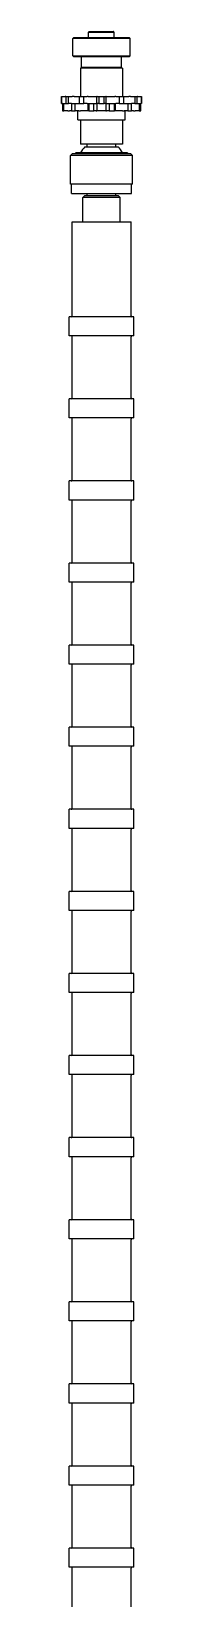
# Model space of a CAD drawing. Header units: millimetres. Extents: x 199 to 929, y 102 to 3359.
# Drawn here: x 436 to 520, y 1717 to 3359 of the extents above; entities that cross this region are included whole.
import ezdxf

# ---------------------------------------------------------------- set-up
doc = ezdxf.new("R2010")
doc.units = ezdxf.units.MM
doc.layers.add('Visible Edges', color=255, linetype='Continuous', lineweight=50)

msp = doc.modelspace()

# ---------------------------------------------------------------- linework, layer by layer
at = {"layer": 'Visible Edges', "linetype": 'Continuous', "lineweight": 25}
for p, q in [((448.9, 3352.7), (447.9, 3351.7)), ((507.9, 3351.7), (447.9, 3351.7)), ((447.9, 3333.7), (447.9, 3351.7)), ((448.9, 3352.7), (506.9, 3352.7)), ((464.9, 3359.2), (463.9, 3358.2)), ((491.3, 3358.2), (463.9, 3358.2)), ((463.9, 3358.2), (463.9, 3352.7)), ((464.9, 3359.2), (490.2, 3359.2)), ((491.3, 3352.7), (491.3, 3358.2)), ((506.9, 3352.7), (507.9, 3351.7)), ((507.9, 3333.7), (507.9, 3351.7)), ((447.9, 3333.7), (507.9, 3333.7)), ((448.9, 3332.7), (447.9, 3333.7)), ((506.9, 3332.7), (507.9, 3333.7)), ((506.9, 3332.7), (448.9, 3332.7)), ((499.9, 3320.7), (455.9, 3320.7)), ((455.9, 3320.7), (455.9, 3291)), ((456.9, 3321.7), (456.9, 3332.7)), ((456.9, 3321.7), (498.9, 3321.7)), ((457.9, 3320.7), (456.9, 3321.7)), ((497.9, 3320.7), (498.9, 3321.7)), ((498.9, 3321.7), (498.9, 3332.7)), ((499.9, 3320.7), (499.9, 3291)), ((435.9, 3283.5), (435.9, 3291)), ((435.9, 3291), (436, 3291)), ((436, 3283.5), (436, 3291)), ((436, 3291), (439.8, 3291)), ((440.2, 3291), (439.8, 3291)), ((440.2, 3291), (440.2, 3283.5)), ((440.2, 3291), (443, 3291)), ((443, 3291), (447.2, 3291)), ((443, 3283.5), (443, 3291)), ((449.1, 3291), (447.2, 3291)), ((449.1, 3291), (453.3, 3291)), ((453.3, 3291), (454.5, 3291)), ((454.5, 3291), (459.3, 3291)), ((454.5, 3291), (454.5, 3283.5)), ((459.3, 3291), (462.8, 3291)), ((459.3, 3283.5), (459.3, 3291)), ((464, 3291), (462.8, 3291)), ((464, 3291), (465.5, 3291)), ((465.5, 3291), (467.4, 3291)), ((467.4, 3291), (473, 3291)), ((473.3, 3291), (473, 3291)), ((473, 3283.5), (473, 3291)), ((473.3, 3291), (475.1, 3291)), ((475.1, 3291), (480.6, 3291)), ((475.1, 3291), (475.1, 3283.5)), ((480.6, 3291), (482.4, 3291)), ((480.6, 3283.5), (480.6, 3291)), ((482.7, 3291), (482.4, 3291)), ((482.7, 3291), (488.4, 3291)), ((482.7, 3283.5), (482.7, 3291)), ((488.4, 3291), (490.2, 3291)), ((490.2, 3291), (491.8, 3291)), ((493, 3291), (491.8, 3291)), ((493, 3291), (496.4, 3291)), ((496.4, 3291), (501.2, 3291)), ((496.4, 3291), (496.4, 3283.5)), ((501.2, 3291), (502.4, 3291)), ((501.2, 3283.5), (501.2, 3291)), ((502.4, 3291), (506.7, 3291)), ((508.5, 3291), (506.7, 3291)), ((508.5, 3291), (512.8, 3291)), ((512.8, 3291), (515.5, 3291)), ((512.8, 3291), (512.8, 3283.5)), ((515.9, 3291), (515.5, 3291)), ((515.5, 3283.5), (515.5, 3291)), ((515.9, 3291), (519.8, 3291)), ((519.8, 3291), (519.9, 3291)), ((519.8, 3291), (519.8, 3283.5)), ((519.9, 3283.5), (519.9, 3291)), ((435.9, 3283.5), (436, 3283.5)), ((436.7, 3283.5), (436, 3283.5)), ((436.7, 3283.5), (436.7, 3276)), ((436.7, 3283.5), (438.1, 3283.5)), ((436.7, 3276), (438.1, 3276)), ((438.1, 3276), (438.1, 3283.5)), ((438.1, 3283.5), (440.2, 3283.5)), ((442.3, 3276), (438.1, 3276)), ((440.2, 3283.5), (443, 3283.5)), ((442.3, 3276), (444.3, 3276)), ((446.3, 3283.5), (443, 3283.5)), ((446.3, 3276), (444.3, 3276)), ((446.3, 3283.5), (446.3, 3276)), ((446.3, 3283.5), (450.2, 3283.5)), ((446.3, 3276), (450.2, 3276)), ((450.2, 3276), (450.2, 3283.5)), ((450.2, 3283.5), (454.2, 3283.5)), ((454.2, 3276), (450.2, 3276)), ((452.9, 3266.5), (452.9, 3276)), ((454.5, 3283.5), (454.2, 3283.5)), ((454.2, 3276), (455.8, 3276)), ((454.5, 3283.5), (459.3, 3283.5)), ((458.8, 3276), (455.8, 3276)), ((460.8, 3276), (458.8, 3276)), ((462.8, 3283.5), (459.3, 3283.5)), ((463.6, 3276), (460.8, 3276)), ((462.8, 3283.5), (463.6, 3283.5)), ((463.6, 3283.5), (463.6, 3276)), ((463.6, 3283.5), (464.4, 3283.5)), ((463.6, 3283.5), (463.6, 3283.5)), ((463.6, 3276), (463.6, 3276)), ((464.4, 3276), (463.6, 3276)), ((464.4, 3283.5), (464.4, 3276)), ((464.4, 3283.5), (469.7, 3283.5)), ((464.4, 3276), (469.7, 3276)), ((469.7, 3276), (469.7, 3283.5)), ((469.7, 3283.5), (472.4, 3283.5)), ((472.4, 3276), (469.7, 3276)), ((473, 3283.5), (472.4, 3283.5)), ((472.4, 3276), (473.1, 3276)), ((473, 3283.5), (473.3, 3283.5)), ((473.1, 3283.5), (473.1, 3276)), ((474.6, 3276), (473.1, 3276)), ((475.1, 3283.5), (473.3, 3283.5)), ((481.1, 3276), (474.6, 3276)), ((475.1, 3283.5), (480.6, 3283.5)), ((482.4, 3283.5), (480.6, 3283.5)), ((482.6, 3276), (481.1, 3276)), ((482.4, 3283.5), (482.7, 3283.5)), ((482.6, 3283.5), (482.6, 3276)), ((482.6, 3276), (483.3, 3276)), ((483.3, 3283.5), (482.7, 3283.5)), ((483.3, 3283.5), (486.1, 3283.5)), ((486.1, 3276), (483.3, 3276)), ((486.1, 3283.5), (486.1, 3276)), ((486.1, 3283.5), (491.4, 3283.5)), ((486.1, 3276), (491.4, 3276)), ((491.4, 3276), (491.4, 3283.5)), ((491.4, 3283.5), (492.1, 3283.5)), ((492.1, 3276), (491.4, 3276)), ((492.2, 3283.5), (492.1, 3283.5)), ((492.1, 3276), (492.2, 3276)), ((492.2, 3283.5), (492.2, 3276)), ((492.2, 3283.5), (493, 3283.5)), ((494.9, 3276), (492.2, 3276)), ((496.4, 3283.5), (493, 3283.5)), ((497, 3276), (494.9, 3276)), ((496.4, 3283.5), (501.2, 3283.5)), ((500, 3276), (497, 3276)), ((500, 3276), (501.6, 3276)), ((501.6, 3283.5), (501.2, 3283.5)), ((501.6, 3283.5), (505.6, 3283.5)), ((505.6, 3276), (501.6, 3276)), ((502.9, 3266.5), (502.9, 3276)), ((505.6, 3283.5), (505.6, 3276)), ((505.6, 3283.5), (509.4, 3283.5)), ((505.6, 3276), (509.4, 3276)), ((509.4, 3276), (509.4, 3283.5)), ((512.8, 3283.5), (509.4, 3283.5)), ((511.4, 3276), (509.4, 3276)), ((511.4, 3276), (513.4, 3276)), ((512.8, 3283.5), (515.5, 3283.5)), ((517.6, 3276), (513.4, 3276)), ((515.5, 3283.5), (517.6, 3283.5)), ((517.6, 3283.5), (517.6, 3276)), ((517.6, 3283.5), (519.1, 3283.5)), ((517.6, 3276), (519.1, 3276)), ((519.1, 3276), (519.1, 3283.5)), ((519.8, 3283.5), (519.1, 3283.5)), ((519.8, 3283.5), (519.9, 3283.5)), ((452.9, 3266.5), (502.9, 3266.5)), ((455.9, 3266.5), (455.9, 3241.2)), ((499.9, 3266.5), (499.9, 3241.2)), ((499.9, 3241.2), (455.9, 3241.2)), ((460.5, 3238.2), (495.3, 3238.2)), ((462.9, 3238.2), (462.9, 3241.2)), ((492.9, 3238.2), (492.9, 3241.2)), ((447.4, 3231.2), (445.4, 3229.2)), ((474, 3229.2), (445.4, 3229.2)), ((445.4, 3199.2), (445.4, 3229.2)), ((447.4, 3231.2), (474.2, 3231.2)), ((451.4, 3232.2), (450.4, 3231.7)), ((505.4, 3231.7), (450.4, 3231.7)), ((450.4, 3231.7), (450.4, 3231.2)), ((451.4, 3232.2), (504.4, 3232.2)), ((510.4, 3229.2), (474, 3229.2)), ((474.2, 3231.2), (508.4, 3231.2)), ((504.4, 3232.2), (505.4, 3231.7)), ((505.4, 3231.7), (505.4, 3231.2)), ((508.4, 3231.2), (510.4, 3229.2)), ((510.4, 3199.2), (510.4, 3229.2)), ((446.4, 3199.2), (445.4, 3199.2)), ((446.4, 3189.2), (446.4, 3199.2)), ((509.4, 3199.2), (446.4, 3199.2)), ((446.4, 3189.2), (509.4, 3189.2)), ((460.4, 3187.2), (458.4, 3185.2)), ((460.4, 3187.2), (477.9, 3187.2)), ((462.9, 3187.2), (462.9, 3189.2)), ((477.9, 3187.2), (495.4, 3187.2)), ((492.9, 3187.2), (492.9, 3189.2)), ((495.4, 3187.2), (497.4, 3185.2)), ((510.4, 3199.2), (509.4, 3199.2)), ((509.4, 3189.2), (509.4, 3199.2)), ((477.9, 3185.2), (458.4, 3185.2)), ((458.4, 3159.7), (458.4, 3185.2)), ((497.4, 3185.2), (477.9, 3185.2)), ((497.4, 3159.7), (497.4, 3185.2)), ((446.9, 3159.7), (508.9, 3159.7)), ((446.9, 3061.2), (446.9, 3159.7)), ((508.9, 3061.2), (508.9, 3159.7)), ((511.9, 3060.2), (443.9, 3060.2)), ((443.9, 3040.2), (443.9, 3060.2)), ((511.9, 3040.2), (511.9, 3060.2)), ((511.9, 3040.2), (443.9, 3040.2)), ((446.9, 2975.2), (446.9, 3039.2)), ((508.9, 2975.2), (508.9, 3039.2)), ((511.9, 2974.2), (443.9, 2974.2)), ((443.9, 2954.2), (443.9, 2974.2)), ((511.9, 2954.2), (511.9, 2974.2)), ((511.9, 2954.2), (443.9, 2954.2)), ((446.9, 2889.2), (446.9, 2953.2)), ((508.9, 2889.2), (508.9, 2953.2)), ((511.9, 2888.2), (443.9, 2888.2)), ((443.9, 2868.2), (443.9, 2888.2)), ((511.9, 2868.2), (511.9, 2888.2)), ((511.9, 2868.2), (443.9, 2868.2)), ((446.9, 2803.2), (446.9, 2867.2)), ((508.9, 2803.2), (508.9, 2867.2)), ((511.9, 2802.2), (443.9, 2802.2)), ((443.9, 2782.2), (443.9, 2802.2)), ((511.9, 2782.2), (511.9, 2802.2)), ((511.9, 2782.2), (443.9, 2782.2)), ((446.9, 2717.2), (446.9, 2781.2)), ((508.9, 2717.2), (508.9, 2781.2)), ((511.9, 2716.2), (443.9, 2716.2)), ((443.9, 2696.2), (443.9, 2716.2)), ((511.9, 2696.2), (511.9, 2716.2)), ((511.9, 2696.2), (443.9, 2696.2)), ((446.9, 2631.2), (446.9, 2695.2)), ((508.9, 2631.2), (508.9, 2695.2)), ((511.9, 2630.2), (443.9, 2630.2)), ((443.9, 2610.2), (443.9, 2630.2)), ((511.9, 2610.2), (511.9, 2630.2)), ((511.9, 2610.2), (443.9, 2610.2)), ((446.9, 2545.2), (446.9, 2609.2)), ((508.9, 2545.2), (508.9, 2609.2)), ((511.9, 2544.2), (443.9, 2544.2)), ((443.9, 2524.2), (443.9, 2544.2)), ((511.9, 2524.2), (511.9, 2544.2)), ((511.9, 2524.2), (443.9, 2524.2)), ((446.9, 2459.2), (446.9, 2523.2)), ((508.9, 2459.2), (508.9, 2523.2)), ((511.9, 2458.2), (443.9, 2458.2)), ((443.9, 2438.2), (443.9, 2458.2)), ((511.9, 2438.2), (511.9, 2458.2)), ((511.9, 2438.2), (443.9, 2438.2)), ((446.9, 2373.2), (446.9, 2437.2)), ((508.9, 2373.2), (508.9, 2437.2)), ((511.9, 2372.2), (443.9, 2372.2)), ((443.9, 2352.2), (443.9, 2372.2)), ((511.9, 2352.2), (511.9, 2372.2)), ((511.9, 2352.2), (443.9, 2352.2)), ((446.9, 2287.2), (446.9, 2351.2)), ((508.9, 2287.2), (508.9, 2351.2)), ((511.9, 2286.2), (443.9, 2286.2)), ((443.9, 2266.2), (443.9, 2286.2)), ((511.9, 2266.2), (511.9, 2286.2)), ((511.9, 2266.2), (443.9, 2266.2)), ((446.9, 2201.2), (446.9, 2265.2)), ((508.9, 2201.2), (508.9, 2265.2)), ((511.9, 2200.2), (443.9, 2200.2)), ((443.9, 2180.2), (443.9, 2200.2)), ((511.9, 2180.2), (511.9, 2200.2)), ((511.9, 2180.2), (443.9, 2180.2)), ((446.9, 2115.2), (446.9, 2179.2)), ((508.9, 2115.2), (508.9, 2179.2)), ((511.9, 2114.2), (443.9, 2114.2)), ((443.9, 2094.2), (443.9, 2114.2)), ((511.9, 2094.2), (511.9, 2114.2)), ((511.9, 2094.2), (443.9, 2094.2)), ((446.9, 2029.2), (446.9, 2093.2)), ((508.9, 2029.2), (508.9, 2093.2)), ((511.9, 2028.2), (443.9, 2028.2)), ((443.9, 2008.2), (443.9, 2028.2)), ((511.9, 2008.2), (511.9, 2028.2)), ((511.9, 2008.2), (443.9, 2008.2)), ((446.9, 1943.2), (446.9, 2007.2)), ((508.9, 1943.2), (508.9, 2007.2)), ((511.9, 1942.2), (443.9, 1942.2)), ((443.9, 1922.2), (443.9, 1942.2)), ((511.9, 1922.2), (511.9, 1942.2)), ((511.9, 1922.2), (443.9, 1922.2)), ((446.9, 1857.2), (446.9, 1921.2)), ((508.9, 1857.2), (508.9, 1921.2)), ((511.9, 1856.2), (443.9, 1856.2)), ((443.9, 1836.2), (443.9, 1856.2)), ((511.9, 1836.2), (511.9, 1856.2)), ((511.9, 1836.2), (443.9, 1836.2)), ((446.9, 1771.2), (446.9, 1835.2)), ((508.9, 1771.2), (508.9, 1835.2)), ((511.9, 1770.2), (443.9, 1770.2)), ((443.9, 1750.2), (443.9, 1770.2)), ((511.9, 1750.2), (511.9, 1770.2)), ((511.9, 1750.2), (443.9, 1750.2)), ((446.9, 1685.2), (446.9, 1749.2)), ((508.9, 1685.2), (508.9, 1749.2))]:
    msp.add_line(p, q, dxfattribs=at).dxf.unprotected_set("ltscale", 0)
msp.add_lwpolyline([(491.3, 3358.2), (491.2, 3358.3), (491.2, 3358.3), (491.2, 3358.4), (491.1, 3358.4), (491.1, 3358.5), (491, 3358.5), (491, 3358.5), (490.9, 3358.6), (490.9, 3358.6), (490.8, 3358.7), (490.8, 3358.7), (490.8, 3358.8), (490.7, 3358.8), (490.7, 3358.8), (490.6, 3358.9), (490.6, 3358.9), (490.5, 3359), (490.5, 3359), (490.5, 3359), (490.4, 3359.1), (490.4, 3359.1), (490.3, 3359.2), (490.3, 3359.2), (490.2, 3359.2)], dxfattribs=at).dxf.unprotected_set("ltscale", 0)
for centre, radius, start, end in [((477.9, 3219.7), 25.4, 133.2296, 150.5076), ((477.9, 3219.7), 25.4, 29.4924, 46.7704), ((445.9, 3061.2), 1, 270, 0), ((509.9, 3061.2), 1, 180, 270), ((445.9, 3039.2), 1, 0, 90), ((509.9, 3039.2), 1, 90, 180), ((445.9, 2975.2), 1, 270, 0), ((509.9, 2975.2), 1, 180, 270), ((445.9, 2953.2), 1, 0, 90), ((509.9, 2953.2), 1, 90, 180), ((445.9, 2889.2), 1, 270, 0), ((509.9, 2889.2), 1, 180, 270), ((445.9, 2867.2), 1, 0, 90), ((509.9, 2867.2), 1, 90, 180), ((445.9, 2803.2), 1, 270, 0), ((509.9, 2803.2), 1, 180, 270), ((445.9, 2781.2), 1, 0, 90), ((509.9, 2781.2), 1, 90, 180), ((445.9, 2717.2), 1, 270, 0), ((509.9, 2717.2), 1, 180, 270), ((445.9, 2695.2), 1, 0, 90), ((509.9, 2695.2), 1, 90, 180), ((445.9, 2631.2), 1, 270, 0), ((509.9, 2631.2), 1, 180, 270), ((445.9, 2609.2), 1, 0, 90), ((509.9, 2609.2), 1, 90, 180), ((445.9, 2545.2), 1, 270, 0), ((509.9, 2545.2), 1, 180, 270), ((445.9, 2523.2), 1, 0, 90), ((509.9, 2523.2), 1, 90, 180), ((445.9, 2459.2), 1, 270, 0), ((509.9, 2459.2), 1, 180, 270), ((445.9, 2437.2), 1, 0, 90), ((509.9, 2437.2), 1, 90, 180), ((445.9, 2373.2), 1, 270, 0), ((509.9, 2373.2), 1, 180, 270), ((445.9, 2351.2), 1, 0, 90), ((509.9, 2351.2), 1, 90, 180), ((445.9, 2287.2), 1, 270, 0), ((509.9, 2287.2), 1, 180, 270), ((445.9, 2265.2), 1, 0, 90), ((509.9, 2265.2), 1, 90, 180), ((445.9, 2201.2), 1, 270, 0), ((509.9, 2201.2), 1, 180, 270), ((445.9, 2179.2), 1, 0, 90), ((509.9, 2179.2), 1, 90, 180), ((445.9, 2115.2), 1, 270, 0), ((509.9, 2115.2), 1, 180, 270), ((445.9, 2093.2), 1, 0, 90), ((509.9, 2093.2), 1, 90, 180), ((445.9, 2029.2), 1, 270, 0), ((509.9, 2029.2), 1, 180, 270), ((445.9, 2007.2), 1, 0, 90), ((509.9, 2007.2), 1, 90, 180), ((445.9, 1943.2), 1, 270, 0), ((509.9, 1943.2), 1, 180, 270), ((445.9, 1921.2), 1, 0, 90), ((509.9, 1921.2), 1, 90, 180), ((445.9, 1857.2), 1, 270, 0), ((509.9, 1857.2), 1, 180, 270), ((445.9, 1835.2), 1, 0, 90), ((509.9, 1835.2), 1, 90, 180), ((445.9, 1771.2), 1, 270, 0), ((509.9, 1771.2), 1, 180, 270), ((445.9, 1749.2), 1, 0, 90), ((509.9, 1749.2), 1, 90, 180)]:
    msp.add_arc(centre, radius, start, end, dxfattribs=at).dxf.unprotected_set("ltscale", 0)

doc.saveas('drawing.dxf')
